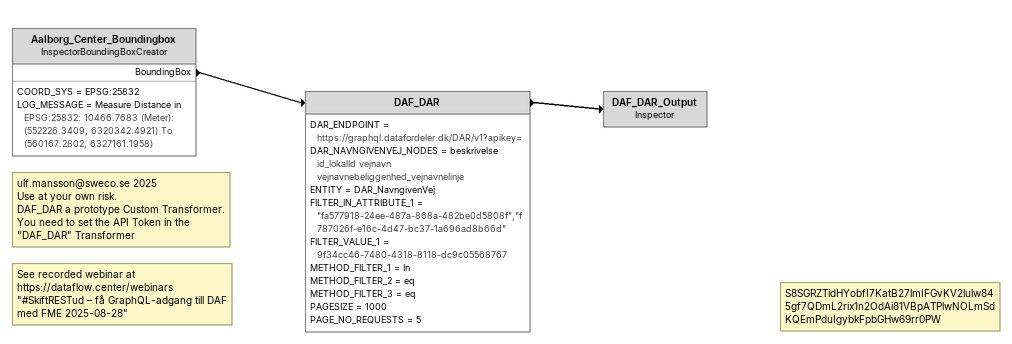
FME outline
Note: ulf.mansson@sweco.se 2025 / Use at your own risk. / DAF_DAR a prototype Custom Transformer. / You need to set the API Token in the "DAF_DAR" Transformer
Aalborg_Center_Boundingbox: InspectorBoundingBoxCreator
    COORD_SYS = EPSG:25832
    LOG_MESSAGE = Measure Distance in EPSG:25832: 10466.7683 (Meter): (552226.3409, 6320342.4921) To (560167.2802, 6327161.1958)
    BoundingBox -> DAF_DAR
Note: See recorded webinar at https://dataflow.center/webinars / "#SkiftRESTud – få GraphQL-adgang till DAF med FME 2025-08-28"
DAF_DAR
    DAR_ENDPOINT = https://graphql.datafordeler.dk/DAR/v1?apikey=
    DAR_NAVNGIVENVEJ_NODES = beskrivelse id_lokalId vejnavn vejnavnebeliggenhed_vejnavnelinje
    ENTITY = DAR_NavngivenVej
    FILTER_IN_ATTRIBUTE_1 = "fa577918-24ee-487a-868a-482be0d5808f","f787026f-e16c-4d47-bc37-1a696ad8b66d"
    FILTER_VALUE_1 = 9f34cc46-7480-4318-8118-dc9c05568767
    METHOD_FILTER_1 = In
    METHOD_FILTER_2 = eq
    METHOD_FILTER_3 = eq
    PAGESIZE = 1000
    PAGE_NO_REQUESTS = 5
    -> DAF_DAR_Output
Note: S8SGRZTidHYobfI7KatB27lmIFGvKV2lulw845gf7QDmL2rix1n2OdAi81VBpATPlwNOLmSdKQEmPduIgybkFpbGHw69rr0PW
DAF_DAR_Output: Inspector
